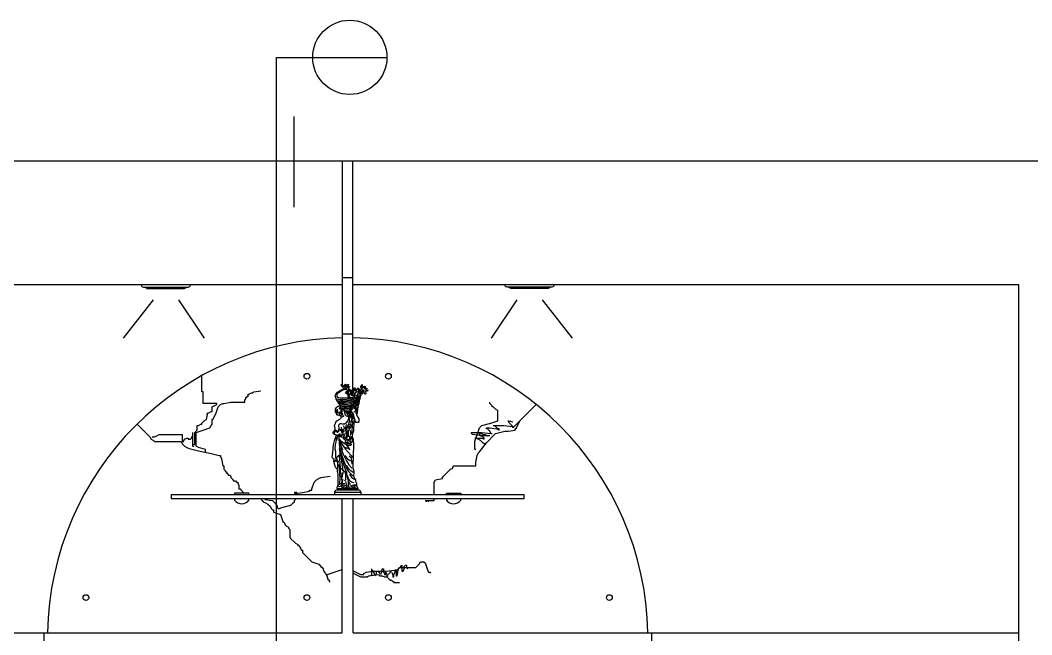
# Model space of a CAD drawing. Header units: inches. Extents: x 6.7 to 49.2, y 11 to 35.8.
# Drawn here: x 36.994 to 39.858, y 19.159 to 20.898 of the extents above; entities that cross this region are included whole.
import ezdxf

# ---------------------------------------------------------------- set-up
doc = ezdxf.new("R2010")
doc.units = ezdxf.units.IN
doc.header["$MEASUREMENT"] = 0
for name, color, linetype in [('02', 2, 'Continuous'), ('1', 1, 'Continuous'), ('4', 4, 'Continuous')]:
    doc.layers.add(name, color=color, linetype=linetype)

msp = doc.modelspace()

# ---------------------------------------------------------------- linework, layer by layer
at = {"layer": '02'}
for p, q in [((37.3705, 20.1071), (37.2853, 19.9986)), ((37.442, 20.1071), (37.515, 19.9986)), ((38.4005, 20.1071), (38.3275, 19.9986)), ((38.472, 20.1071), (38.5573, 19.9986)), ((37.5086, 19.8463), (37.5086, 19.8924)), ((37.6559, 19.8463), (37.6756, 19.8496)), ((37.5119, 19.8463), (37.5086, 19.8463)), ((37.5119, 19.8136), (37.5119, 19.8463)), ((37.6297, 19.8234), (37.633, 19.8267)), ((37.6297, 19.8169), (37.6297, 19.8234)), ((37.633, 19.83), (37.6363, 19.8332)), ((37.633, 19.8267), (37.633, 19.83)), ((37.6363, 19.8332), (37.6396, 19.8332)), ((37.6396, 19.8398), (37.6428, 19.8398)), ((37.6396, 19.8332), (37.6396, 19.8398)), ((37.6428, 19.8398), (37.6494, 19.8431)), ((37.6494, 19.8431), (37.6527, 19.8431)), ((37.6527, 19.8431), (37.6559, 19.8463)), ((37.5512, 19.8136), (37.5119, 19.8136)), ((37.5381, 19.8038), (37.5512, 19.8103)), ((37.5381, 19.7907), (37.5381, 19.8038)), ((37.5479, 19.7842), (37.5544, 19.8038)), ((37.5512, 19.8103), (37.5512, 19.8136)), ((37.5544, 19.8038), (37.561, 19.8103)), ((37.561, 19.8103), (37.5675, 19.8136)), ((37.5675, 19.8136), (37.5708, 19.8136)), ((37.5708, 19.8136), (37.5905, 19.8169)), ((37.5905, 19.8169), (37.6297, 19.8169)), ((38.3238, 19.8136), (38.3238, 19.8169)), ((38.3271, 19.8103), (38.3238, 19.8136)), ((38.3304, 19.8071), (38.3271, 19.8103)), ((38.3304, 19.8038), (38.3304, 19.8071)), ((38.3337, 19.8038), (38.3304, 19.8038)), ((38.3369, 19.8005), (38.3337, 19.8038)), ((38.3402, 19.7973), (38.3369, 19.8005)), ((38.3468, 19.794), (38.3402, 19.7973)), ((38.3468, 19.7645), (38.3468, 19.794)), ((38.4551, 19.8107), (38.3893, 19.7449)), ((37.5086, 19.758), (37.5152, 19.7645)), ((37.5152, 19.7645), (37.5217, 19.7678)), ((37.5217, 19.7678), (37.525, 19.7874)), ((37.5217, 19.7842), (37.525, 19.7842)), ((37.525, 19.7874), (37.5283, 19.7874)), ((37.5283, 19.7874), (37.5348, 19.7907)), ((37.5348, 19.7907), (37.5381, 19.7907)), ((37.5381, 19.7678), (37.5414, 19.7711)), ((37.5381, 19.7547), (37.5381, 19.7678)), ((37.5414, 19.7711), (37.5446, 19.7776)), ((37.5446, 19.7776), (37.5479, 19.7842)), ((38.3271, 19.758), (38.3468, 19.7645)), ((38.3762, 19.7645), (38.3893, 19.7613)), ((38.3795, 19.758), (38.3762, 19.7645)), ((38.3828, 19.7645), (38.3828, 19.7613)), ((38.4057, 19.758), (38.409, 19.7645)), ((38.409, 19.7645), (38.4155, 19.7711)), ((37.325, 19.755), (37.3613, 19.7187)), ((37.489, 19.7318), (37.4922, 19.7351)), ((37.4922, 19.7384), (37.4955, 19.7384)), ((37.4922, 19.7318), (37.5119, 19.7384)), ((37.4955, 19.7515), (37.4988, 19.7515)), ((37.4955, 19.7384), (37.4955, 19.7515)), ((37.4988, 19.7515), (37.5053, 19.7547)), ((37.5053, 19.7547), (37.5086, 19.7547)), ((37.5086, 19.7547), (37.5086, 19.758)), ((37.5119, 19.7384), (37.5315, 19.7449)), ((37.5315, 19.7449), (37.5348, 19.7515)), ((37.5348, 19.7515), (37.5381, 19.7547)), ((38.2878, 19.7253), (38.2944, 19.7449)), ((38.2944, 19.7449), (38.3009, 19.7515)), ((38.3009, 19.7515), (38.3271, 19.758)), ((38.314, 19.7449), (38.3238, 19.7449)), ((38.314, 19.7416), (38.314, 19.7449)), ((38.3173, 19.7416), (38.314, 19.7416)), ((38.3238, 19.7351), (38.3173, 19.7416)), ((38.3238, 19.7449), (38.3435, 19.7416)), ((38.3271, 19.7286), (38.3238, 19.7351)), ((38.3337, 19.7515), (38.3631, 19.7515)), ((38.3435, 19.7449), (38.3369, 19.7515)), ((38.3402, 19.7286), (38.3664, 19.7351)), ((38.3468, 19.7416), (38.3435, 19.7449)), ((38.3435, 19.7416), (38.35, 19.7384)), ((38.35, 19.7416), (38.3468, 19.7416)), ((38.35, 19.7384), (38.35, 19.7416)), ((38.3631, 19.7515), (38.3893, 19.7482)), ((38.3664, 19.7351), (38.3762, 19.7351)), ((38.3762, 19.7351), (38.3959, 19.7384)), ((38.386, 19.7515), (38.3795, 19.758)), ((38.3893, 19.7482), (38.386, 19.7515)), ((38.3893, 19.7449), (38.3893, 19.7482)), ((38.3959, 19.7416), (38.3991, 19.7449)), ((38.3959, 19.7384), (38.3959, 19.7416)), ((38.3991, 19.7449), (38.4024, 19.7515)), ((38.4024, 19.7515), (38.4057, 19.758)), ((37.3613, 19.7187), (37.3646, 19.7122)), ((37.3646, 19.7122), (37.3711, 19.7089)), ((37.3678, 19.7187), (37.3744, 19.7187)), ((37.3711, 19.7089), (37.3744, 19.7057)), ((37.3744, 19.7187), (37.3809, 19.722)), ((37.3744, 19.7057), (37.4497, 19.7057)), ((37.3809, 19.722), (37.3875, 19.7253)), ((37.3875, 19.7253), (37.453, 19.7253)), ((37.4497, 19.7057), (37.453, 19.6991)), ((37.453, 19.7253), (37.453, 19.7057)), ((37.453, 19.7057), (37.4562, 19.7057)), ((37.4562, 19.7057), (37.4595, 19.7122)), ((37.4595, 19.7122), (37.466, 19.7155)), ((37.466, 19.7155), (37.4693, 19.7155)), ((37.4693, 19.7155), (37.4693, 19.7122)), ((37.4693, 19.7122), (37.4759, 19.7122)), ((37.4759, 19.7122), (37.4791, 19.7155)), ((37.4791, 19.7155), (37.4824, 19.722)), ((37.4824, 19.7318), (37.4824, 19.6926)), ((37.489, 19.6991), (37.489, 19.7318)), ((37.4922, 19.6926), (37.4922, 19.7318)), ((38.2715, 19.7286), (38.2715, 19.7318)), ((38.2715, 19.7318), (38.3009, 19.7318)), ((38.2747, 19.7253), (38.2715, 19.7286)), ((38.3009, 19.722), (38.2747, 19.7253)), ((38.2813, 19.7057), (38.2878, 19.7253)), ((38.2813, 19.7155), (38.3042, 19.7155)), ((38.2813, 19.6828), (38.2813, 19.7057)), ((38.2911, 19.7122), (38.2846, 19.7155)), ((38.2976, 19.7089), (38.2911, 19.7122)), ((38.2944, 19.7286), (38.3009, 19.7286)), ((38.2944, 19.7253), (38.2944, 19.7286)), ((38.2976, 19.722), (38.2944, 19.7253)), ((38.3042, 19.7187), (38.2976, 19.722)), ((38.3042, 19.7024), (38.2976, 19.7089)), ((38.3009, 19.7318), (38.3271, 19.7286)), ((38.3009, 19.7286), (38.3042, 19.7253)), ((38.3238, 19.722), (38.3009, 19.722)), ((38.3042, 19.7253), (38.3107, 19.7253)), ((38.3075, 19.7155), (38.3042, 19.7187)), ((38.3042, 19.7155), (38.3075, 19.7122)), ((38.3075, 19.7122), (38.3075, 19.7155)), ((38.3107, 19.7253), (38.3173, 19.722)), ((38.314, 19.7024), (38.3402, 19.7286)), ((38.3271, 19.7286), (38.3304, 19.7286)), ((37.453, 19.6991), (37.4595, 19.6926)), ((37.4595, 19.6926), (37.466, 19.6893)), ((37.466, 19.6893), (37.4726, 19.686)), ((37.4726, 19.686), (37.4988, 19.6795)), ((37.4824, 19.6926), (37.4857, 19.6926)), ((37.4857, 19.6959), (37.489, 19.6991)), ((37.4988, 19.6893), (37.4922, 19.6926)), ((37.5184, 19.6828), (37.4988, 19.6893)), ((37.4988, 19.6795), (37.5315, 19.673)), ((37.5184, 19.6762), (37.5184, 19.6828)), ((38.2846, 19.6828), (38.2813, 19.6828)), ((38.2944, 19.6762), (38.314, 19.7024)), ((38.3075, 19.6991), (38.3042, 19.7024)), ((38.3107, 19.6991), (38.3075, 19.6991)), ((37.5315, 19.673), (37.5577, 19.6664)), ((37.5577, 19.6664), (37.561, 19.6664)), ((37.561, 19.6664), (37.561, 19.6631)), ((37.561, 19.6631), (37.5643, 19.6566)), ((37.5643, 19.6566), (37.5675, 19.637)), ((38.2846, 19.6468), (38.2878, 19.6664)), ((38.2878, 19.6664), (38.2911, 19.673)), ((38.2911, 19.673), (38.2944, 19.6762)), ((37.5675, 19.637), (37.5708, 19.637)), ((37.5708, 19.637), (37.5708, 19.6272)), ((37.5708, 19.6272), (37.5741, 19.6239)), ((37.5741, 19.6239), (37.5741, 19.6206)), ((37.5741, 19.6206), (37.5774, 19.6206)), ((37.5774, 19.6206), (37.5806, 19.6141)), ((38.1929, 19.6075), (38.2125, 19.6272)), ((38.2125, 19.6272), (38.2191, 19.6304)), ((38.2191, 19.6337), (38.2223, 19.637)), ((38.2191, 19.6304), (38.2191, 19.6337)), ((38.2223, 19.637), (38.2846, 19.637)), ((38.2846, 19.637), (38.2846, 19.6468)), ((37.5774, 19.6173), (37.5806, 19.6173)), ((37.5806, 19.6141), (37.5839, 19.6108)), ((37.5839, 19.6108), (37.5872, 19.6108)), ((37.5872, 19.6108), (37.5905, 19.6075)), ((37.5905, 19.6075), (37.5905, 19.6043)), ((37.5905, 19.6043), (37.5937, 19.601)), ((37.5937, 19.601), (37.597, 19.5977)), ((37.597, 19.5977), (37.597, 19.5944)), ((37.597, 19.5944), (37.6036, 19.5944)), ((37.6036, 19.5944), (37.6068, 19.5912)), ((37.6068, 19.5912), (37.6101, 19.5912)), ((37.6101, 19.5912), (37.6101, 19.5879)), ((37.8196, 19.5715), (37.8262, 19.5912)), ((37.8262, 19.5912), (37.8327, 19.5977)), ((37.8327, 19.5977), (37.8393, 19.601)), ((37.8393, 19.601), (37.8458, 19.6043)), ((37.8458, 19.6043), (37.872, 19.6075)), ((38.1667, 19.5912), (38.17, 19.5977)), ((38.1667, 19.5546), (38.1667, 19.5912)), ((38.17, 19.5977), (38.1896, 19.601)), ((38.1896, 19.6043), (38.1929, 19.6075)), ((38.1896, 19.601), (38.1896, 19.6043)), ((37.6101, 19.5879), (37.6134, 19.5814)), ((37.6134, 19.5814), (37.6134, 19.5715)), ((37.6134, 19.5715), (37.6167, 19.5715)), ((37.6167, 19.5715), (37.6199, 19.5683)), ((37.6199, 19.5683), (37.6265, 19.5617)), ((37.7935, 19.5617), (37.8131, 19.565)), ((37.8131, 19.5683), (37.8196, 19.5683)), ((37.8131, 19.565), (37.8131, 19.5683)), ((37.8196, 19.5683), (37.8196, 19.5715)), ((37.8842, 19.5625), (37.8842, 19.5546)), ((37.8842, 19.5625), (37.9584, 19.5625)), ((37.892, 19.5726), (37.892, 19.5688)), ((37.892, 19.5726), (37.9505, 19.5726)), ((37.892, 19.5688), (37.9505, 19.5688)), ((37.9505, 19.5726), (37.9505, 19.5688)), ((37.9584, 19.5625), (37.9584, 19.5546)), ((37.6265, 19.5617), (37.6286, 19.5596)), ((37.6761, 19.5416), (37.6789, 19.5388)), ((37.6789, 19.5388), (37.6821, 19.5356)), ((37.6821, 19.5356), (37.6887, 19.5323)), ((37.6864, 19.5416), (37.7083, 19.5388)), ((37.7083, 19.5388), (37.7149, 19.5323)), ((37.7673, 19.5323), (37.7705, 19.5356)), ((37.7705, 19.5617), (37.7705, 19.5585)), ((37.7771, 19.5617), (37.7705, 19.5617)), ((37.7705, 19.5585), (37.7738, 19.5585)), ((37.7705, 19.5388), (37.7733, 19.5416)), ((37.7705, 19.5356), (37.7705, 19.5388)), ((37.7738, 19.5585), (37.7935, 19.5617)), ((37.7771, 19.5569), (37.7771, 19.5617)), ((38.1405, 19.5388), (38.1667, 19.5388)), ((38.1438, 19.5388), (38.1438, 19.5356)), ((38.1503, 19.5356), (38.1503, 19.5388)), ((38.1667, 19.5388), (38.1667, 19.5446)), ((37.6887, 19.5323), (37.6952, 19.529)), ((37.6952, 19.529), (37.7018, 19.5225)), ((37.7018, 19.5225), (37.7051, 19.5159)), ((37.7051, 19.5159), (37.7083, 19.5127)), ((37.7083, 19.5127), (37.7116, 19.5127)), ((37.7116, 19.5127), (37.7116, 19.5061)), ((37.7116, 19.5061), (37.7312, 19.4996)), ((37.7149, 19.5323), (37.7181, 19.529)), ((37.7181, 19.529), (37.7214, 19.5225)), ((37.7214, 19.5225), (37.7214, 19.5192)), ((37.7214, 19.5192), (37.7247, 19.5159)), ((37.7247, 19.5159), (37.728, 19.5159)), ((37.728, 19.5159), (37.7345, 19.5192)), ((37.7345, 19.5192), (37.7607, 19.5257)), ((37.7607, 19.5257), (37.7673, 19.5323)), ((37.7312, 19.4996), (37.7378, 19.4799)), ((37.7378, 19.4799), (37.7411, 19.4767)), ((37.7411, 19.4767), (37.7443, 19.4701)), ((37.7443, 19.4701), (37.7476, 19.4669)), ((37.7476, 19.4669), (37.7542, 19.4636)), ((37.7542, 19.4636), (37.7542, 19.4603)), ((37.7542, 19.4603), (37.7574, 19.457)), ((37.7574, 19.457), (37.7574, 19.4341)), ((37.7574, 19.4341), (37.7607, 19.4309)), ((37.7607, 19.4309), (37.7705, 19.4211)), ((37.7705, 19.4211), (37.7738, 19.4178)), ((37.7738, 19.4178), (37.7804, 19.4145)), ((37.7804, 19.4145), (37.7804, 19.4112)), ((37.7804, 19.4112), (37.7836, 19.4112)), ((37.7836, 19.4112), (37.7869, 19.4047)), ((37.7869, 19.4047), (37.7902, 19.3982)), ((37.7902, 19.3982), (37.7935, 19.3982)), ((37.7935, 19.3982), (37.7935, 19.3916)), ((37.7935, 19.3916), (37.8, 19.3851)), ((37.8, 19.3851), (37.8065, 19.3785)), ((37.8065, 19.3785), (37.8098, 19.3753)), ((37.8098, 19.3753), (37.8131, 19.372)), ((37.8131, 19.372), (37.8196, 19.3654)), ((37.8196, 19.3654), (37.8393, 19.3589)), ((38.1241, 19.3589), (38.1274, 19.3654)), ((38.1274, 19.3654), (38.1372, 19.3654)), ((38.1372, 19.3654), (38.1405, 19.3622)), ((38.1405, 19.3622), (38.147, 19.3425)), ((37.8393, 19.3589), (37.8458, 19.3524)), ((37.8458, 19.3524), (37.8491, 19.3491)), ((37.8491, 19.3491), (37.8524, 19.3458)), ((37.8524, 19.3458), (37.8524, 19.3425)), ((37.8524, 19.3425), (37.8557, 19.336)), ((37.8557, 19.336), (37.8589, 19.3327)), ((37.872, 19.3327), (37.906, 19.344)), ((37.9366, 19.3397), (37.9572, 19.3295)), ((37.9366, 19.3332), (37.9572, 19.3229)), ((37.967, 19.3327), (37.9735, 19.336)), ((37.9735, 19.336), (37.9932, 19.3393)), ((37.9899, 19.3295), (37.9899, 19.3458)), ((37.9899, 19.3425), (37.9932, 19.3393)), ((37.9932, 19.3393), (37.9932, 19.336)), ((37.9932, 19.3393), (38.0292, 19.3393)), ((37.9932, 19.336), (37.9964, 19.3327)), ((38.003, 19.3327), (38.003, 19.3393)), ((38.0063, 19.3393), (38.0095, 19.336)), ((38.0095, 19.336), (38.0128, 19.3327)), ((38.0161, 19.3327), (38.0194, 19.3393)), ((38.0194, 19.3458), (38.0226, 19.3458)), ((38.0194, 19.3393), (38.0194, 19.3458)), ((38.0226, 19.3458), (38.0226, 19.336)), ((38.0226, 19.336), (38.0259, 19.3327)), ((38.0292, 19.3393), (38.0619, 19.3425)), ((38.0292, 19.3295), (38.0292, 19.3393)), ((38.0292, 19.336), (38.0325, 19.3295)), ((38.0357, 19.3295), (38.0423, 19.336)), ((38.0423, 19.3393), (38.0456, 19.3393)), ((38.0423, 19.336), (38.0423, 19.3393)), ((38.0456, 19.336), (38.0488, 19.3295)), ((38.0521, 19.3295), (38.0554, 19.336)), ((38.0554, 19.3425), (38.0586, 19.3425)), ((38.0554, 19.336), (38.0554, 19.3425)), ((38.0586, 19.3425), (38.0586, 19.3262)), ((38.0619, 19.3262), (38.0652, 19.3458)), ((38.0619, 19.3425), (38.0652, 19.3458)), ((38.0652, 19.3458), (38.0717, 19.3524)), ((38.0652, 19.3458), (38.0685, 19.3491)), ((38.0685, 19.3491), (38.1143, 19.3491)), ((38.0717, 19.3524), (38.075, 19.3556)), ((38.075, 19.3556), (38.075, 19.3393)), ((38.075, 19.3393), (38.0783, 19.3393)), ((38.0783, 19.3393), (38.0816, 19.3458)), ((38.0816, 19.3524), (38.0848, 19.3556)), ((38.0816, 19.3458), (38.0816, 19.3524)), ((38.0848, 19.3556), (38.0881, 19.3556)), ((38.0881, 19.3556), (38.0881, 19.3491)), ((38.0881, 19.3491), (38.0914, 19.3458)), ((38.1143, 19.3491), (38.1176, 19.3524)), ((38.1176, 19.3524), (38.1241, 19.3589)), ((38.147, 19.3425), (38.1503, 19.336)), ((38.1503, 19.336), (38.1536, 19.336)), ((38.1536, 19.336), (38.1562, 19.3334)), ((37.8589, 19.3327), (37.8622, 19.3262)), ((37.8622, 19.3295), (37.8655, 19.3295)), ((37.8622, 19.3262), (37.8655, 19.3164)), ((37.8622, 19.3229), (37.8655, 19.3229)), ((37.8655, 19.3295), (37.872, 19.3327)), ((37.8655, 19.3164), (37.8688, 19.3131)), ((37.8688, 19.3131), (37.8688, 19.3098)), ((37.8688, 19.3098), (37.872, 19.3098)), ((37.9572, 19.3295), (37.967, 19.3295)), ((37.9572, 19.3229), (37.9768, 19.3229)), ((37.967, 19.3295), (37.967, 19.3327)), ((37.9768, 19.3229), (37.9801, 19.3262)), ((37.9801, 19.3262), (38.0095, 19.3295)), ((37.9866, 19.3262), (37.9899, 19.3295)), ((37.9964, 19.3327), (37.9964, 19.3295)), ((37.9964, 19.3295), (37.9997, 19.3262)), ((37.9997, 19.3295), (38.003, 19.3327)), ((38.0095, 19.3295), (38.0128, 19.3262)), ((38.0128, 19.3262), (38.0194, 19.3262)), ((38.0161, 19.3295), (38.0161, 19.3327)), ((38.0194, 19.3262), (38.0259, 19.3229)), ((38.0259, 19.3327), (38.0259, 19.3295)), ((38.0259, 19.3295), (38.0292, 19.3295)), ((38.0259, 19.3229), (38.0325, 19.3229)), ((38.0325, 19.3295), (38.0325, 19.3262)), ((38.0325, 19.3262), (38.0357, 19.3262)), ((38.0325, 19.3229), (38.0357, 19.3196)), ((38.0357, 19.3196), (38.039, 19.3164)), ((38.039, 19.3164), (38.0423, 19.3131)), ((38.0423, 19.3131), (38.0456, 19.3131)), ((38.0456, 19.3131), (38.0488, 19.3098)), ((38.0488, 19.3295), (38.0488, 19.3229)), ((38.0488, 19.3229), (38.0521, 19.3229)), ((38.0488, 19.3098), (38.0521, 19.3098)), ((38.0521, 19.3229), (38.0521, 19.3295)), ((38.0521, 19.3098), (38.0521, 19.3066)), ((38.0521, 19.3066), (38.0685, 19.3066)), ((38.0586, 19.3262), (38.0619, 19.3262))]:
    msp.add_line(p, q, dxfattribs=at)
for points in [[(37.7196, 17.5974), (37.7196, 20.7928), (38.0323, 20.7928)], [(37.892, 19.5726), (37.892, 19.5762), (37.8938, 19.5808), (37.8945, 19.5836), (37.894, 19.6129), (37.8931, 19.6183), (37.8926, 19.6211), (37.8926, 19.6251), (37.8912, 19.6284), (37.8893, 19.6295), (37.8877, 19.6316), (37.8853, 19.6389), (37.8832, 19.6454), (37.8825, 19.6506), (37.8832, 19.6553), (37.8797, 19.6578), (37.8776, 19.6611), (37.879, 19.6749), (37.8811, 19.6966), (37.8841, 19.7081), (37.8865, 19.7161), (37.8899, 19.7235), (37.8855, 19.7247), (37.8813, 19.7278), (37.8806, 19.7287), (37.8805, 19.7321), (37.8813, 19.7338), (37.8826, 19.7355), (37.8836, 19.7369), (37.8846, 19.7371), (37.8855, 19.7422), (37.8854, 19.7476), (37.8839, 19.7498), (37.8837, 19.7524), (37.8849, 19.754), (37.887, 19.7555), (37.8878, 19.7609), (37.8904, 19.7642), (37.8938, 19.7661), (37.8994, 19.7693), (37.9029, 19.7729), (37.9038, 19.7742), (37.9033, 19.7769), (37.901, 19.778), (37.8971, 19.7804), (37.8967, 19.7804), (37.8954, 19.7789), (37.8941, 19.78), (37.8936, 19.781), (37.8925, 19.7807), (37.8907, 19.7816), (37.8902, 19.7836), (37.8897, 19.7846), (37.8883, 19.786), (37.8878, 19.7879), (37.8873, 19.7884), (37.8867, 19.7899), (37.8873, 19.791), (37.8865, 19.7928), (37.8865, 19.7942), (37.8871, 19.7954), (37.8873, 19.7981), (37.8881, 19.7995), (37.8899, 19.8018), (37.891, 19.8028), (37.8915, 19.8041), (37.8929, 19.8045), (37.8947, 19.8049), (37.8958, 19.8066), (37.8981, 19.8066), (37.8991, 19.8065), (37.9, 19.8071), (37.9017, 19.807), (37.8996, 19.8089), (37.897, 19.8123), (37.8957, 19.8137), (37.8949, 19.8165), (37.8931, 19.8183), (37.892, 19.8205), (37.8912, 19.822), (37.8891, 19.8252), (37.8884, 19.8274), (37.8865, 19.832), (37.8862, 19.835), (37.8881, 19.8399), (37.8928, 19.8453), (37.9015, 19.8515), (37.9072, 19.8542), (37.9112, 19.8556), (37.9096, 19.8572), (37.9068, 19.8593), (37.9047, 19.8616), (37.9026, 19.865), (37.902, 19.8659), (37.903, 19.8669), (37.9051, 19.8659), (37.9094, 19.8624), (37.911, 19.8603), (37.9125, 19.8601), (37.911, 19.8624), (37.9107, 19.8646), (37.911, 19.8659), (37.9123, 19.8659), (37.9149, 19.8656), (37.9146, 19.8669), (37.9149, 19.8677), (37.9164, 19.8667), (37.9178, 19.8653), (37.9198, 19.8666), (37.922, 19.8675), (37.9235, 19.8675), (37.9223, 19.8642), (37.922, 19.8608), (37.9238, 19.8619), (37.9264, 19.8613), (37.9269, 19.8606), (37.9252, 19.8595), (37.9228, 19.8592), (37.9225, 19.8582), (37.9238, 19.8554), (37.9262, 19.854), (37.9296, 19.8524), (37.9327, 19.848), (37.9346, 19.8432), (37.9352, 19.8434), (37.9362, 19.8454), (37.9349, 19.8475), (37.933, 19.8492), (37.9328, 19.8504), (37.9333, 19.8514), (37.9351, 19.8521), (37.9385, 19.8521), (37.939, 19.8542), (37.9393, 19.8569), (37.9399, 19.8577), (37.9412, 19.8575), (37.9427, 19.8566), (37.9436, 19.854), (37.9441, 19.8527), (37.9464, 19.8537), (37.9483, 19.854), (37.9504, 19.853), (37.952, 19.8524), (37.954, 19.8527), (37.9536, 19.8537), (37.9509, 19.8563), (37.9498, 19.8577), (37.9501, 19.8577), (37.9512, 19.8572), (37.954, 19.8543), (37.9549, 19.8529), (37.9582, 19.8524), (37.9593, 19.8517), (37.9601, 19.8527), (37.9596, 19.8564), (37.959, 19.8585), (37.959, 19.8619), (37.9599, 19.8646), (37.9622, 19.8667), (37.9628, 19.8659), (37.9635, 19.8621), (37.9628, 19.8585), (37.9627, 19.8567), (37.9653, 19.8593), (37.968, 19.8611), (37.9691, 19.8616), (37.9701, 19.8617), (37.9706, 19.8621), (37.9711, 19.8593), (37.9707, 19.8559), (37.9722, 19.8566), (37.9744, 19.8564), (37.9754, 19.8561), (37.9743, 19.8534), (37.9736, 19.8532), (37.978, 19.8514), (37.9796, 19.8501), (37.9786, 19.8488), (37.9732, 19.8471), (37.9719, 19.8463), (37.9725, 19.8424), (37.9717, 19.8398), (37.9709, 19.839), (37.9699, 19.8406), (37.9691, 19.843), (37.968, 19.8443), (37.9654, 19.8422), (37.9633, 19.8406), (37.9615, 19.8403), (37.962, 19.8417), (37.9627, 19.8437), (37.9622, 19.8461), (37.9609, 19.8461), (37.959, 19.8443), (37.9588, 19.8421), (37.9586, 19.8408), (37.9582, 19.8409), (37.9567, 19.8382), (37.9583, 19.8359), (37.9586, 19.8353), (37.9565, 19.8355), (37.9559, 19.835), (37.9565, 19.8334), (37.9556, 19.8268), (37.9551, 19.8234), (37.9543, 19.8216), (37.9536, 19.8179), (37.9533, 19.8153), (37.9528, 19.8126), (37.952, 19.8108), (37.9515, 19.8068), (37.9504, 19.8034), (37.9495, 19.7979), (37.949, 19.7933), (37.9483, 19.7892), (37.948, 19.786), (37.947, 19.7828), (37.9464, 19.7812), (37.9501, 19.7745), (37.9527, 19.7697), (37.9532, 19.7666), (37.953, 19.7628), (37.9514, 19.7597), (37.9493, 19.7594), (37.9462, 19.7599), (37.9451, 19.7602), (37.9417, 19.7608), (37.9398, 19.7605), (37.9386, 19.7592), (37.9386, 19.7507), (37.938, 19.747), (37.9375, 19.7459), (37.9382, 19.7404), (37.9382, 19.7366), (37.9367, 19.7327), (37.9348, 19.7298), (37.9332, 19.7275), (37.9348, 19.7253), (37.9344, 19.7217), (37.9341, 19.7201), (37.9369, 19.7112), (37.9378, 19.6954), (37.9372, 19.6658), (37.9362, 19.6374), (37.9361, 19.6308), (37.937, 19.6277), (37.9377, 19.625), (37.9385, 19.6231), (37.9388, 19.6155), (37.9391, 19.614), (37.938, 19.6104), (37.9378, 19.6086), (37.9409, 19.6028), (37.9417, 19.5997), (37.9432, 19.598), (37.9438, 19.5936), (37.9454, 19.5896), (37.9459, 19.5878), (37.9461, 19.5844), (37.9469, 19.5839), (37.9457, 19.5828), (37.9454, 19.582), (37.9477, 19.5797), (37.9505, 19.5726)], [(37.9142, 19.853), (37.9074, 19.8512), (37.9006, 19.847), (37.8967, 19.8437), (37.8928, 19.8414), (37.8895, 19.8364), (37.8906, 19.834), (37.8937, 19.8306), (37.9005, 19.8295), (37.9102, 19.8291), (37.9242, 19.8299), (37.9362, 19.8311), (37.9462, 19.8324), (37.9559, 19.835)], [(37.9243, 19.8305), (37.9244, 19.8317), (37.9232, 19.8346), (37.9228, 19.8373), (37.9205, 19.8392), (37.9171, 19.8426), (37.914, 19.8436), (37.9141, 19.8438), (37.9165, 19.8433), (37.9193, 19.8413), (37.9228, 19.8379), (37.9214, 19.8422), (37.9197, 19.8444), (37.9165, 19.8485), (37.9177, 19.8479), (37.9196, 19.846), (37.9215, 19.8449), (37.9213, 19.8471), (37.9215, 19.8505), (37.9205, 19.8514), (37.9171, 19.8527), (37.916, 19.8541), (37.9159, 19.8566)], [(37.9228, 19.8592), (37.9203, 19.8575), (37.9187, 19.8561), (37.9176, 19.8551), (37.9169, 19.8545), (37.9161, 19.8551), (37.9159, 19.8566), (37.9168, 19.8563), (37.9187, 19.8561)], [(37.9234, 19.855), (37.924, 19.8515), (37.9245, 19.8492), (37.9238, 19.8435), (37.9242, 19.8391), (37.925, 19.8374), (37.9264, 19.8388), (37.926, 19.8366), (37.9259, 19.8348), (37.9261, 19.8327), (37.9256, 19.8305)], [(37.949, 19.8457), (37.9466, 19.8488), (37.9432, 19.8504), (37.9409, 19.85), (37.9383, 19.8476), (37.9377, 19.846), (37.9385, 19.842), (37.9385, 19.8399), (37.9383, 19.8392)], [(37.954, 19.8524), (37.9552, 19.848), (37.9549, 19.8432), (37.9536, 19.8402), (37.9512, 19.8367), (37.9502, 19.8352)], [(37.9516, 19.851), (37.9517, 19.8477), (37.9505, 19.846)], [(37.9548, 19.853), (37.956, 19.8503), (37.9562, 19.8433), (37.9575, 19.8417), (37.958, 19.841)], [(37.9561, 19.8485), (37.9576, 19.8499), (37.959, 19.8516)], [(37.9631, 19.8515), (37.9628, 19.8489), (37.9624, 19.8485), (37.964, 19.8487), (37.9651, 19.8471), (37.9658, 19.8484), (37.9669, 19.8489), (37.9677, 19.8492), (37.9669, 19.8505), (37.9655, 19.8506), (37.965, 19.8501), (37.9646, 19.8519), (37.9639, 19.8526), (37.9632, 19.8516)], [(37.9346, 19.8432), (37.9344, 19.8408), (37.9325, 19.8393), (37.9322, 19.837), (37.9333, 19.8359), (37.9361, 19.8359), (37.9392, 19.8373), (37.9397, 19.8363), (37.9393, 19.8357), (37.9404, 19.8367), (37.9411, 19.8378)], [(37.9419, 19.8385), (37.9445, 19.8366), (37.9469, 19.8356), (37.9484, 19.8348), (37.9494, 19.8363), (37.9493, 19.8389), (37.9486, 19.8401)], [(37.9487, 19.8416), (37.9506, 19.8432), (37.9524, 19.8431), (37.9537, 19.8421), (37.9536, 19.8433), (37.9524, 19.8451), (37.9515, 19.8457), (37.9507, 19.846)], [(37.9504, 19.8457), (37.9537, 19.8471), (37.9546, 19.8477)], [(37.8917, 19.7945), (37.8898, 19.7926), (37.889, 19.7915), (37.8879, 19.7914), (37.8872, 19.7916)], [(37.8939, 19.7954), (37.8917, 19.7955), (37.8905, 19.7948), (37.8888, 19.7943), (37.8874, 19.7944)], [(37.8927, 19.7932), (37.8911, 19.7909), (37.8902, 19.7897), (37.8894, 19.789), (37.8885, 19.7889)], [(37.8971, 19.7971), (37.8986, 19.7983), (37.8994, 19.7996), (37.9, 19.8004)], [(37.8978, 19.7997), (37.8995, 19.8019), (37.9001, 19.8026), (37.9014, 19.8032), (37.9026, 19.8035), (37.9039, 19.8034)], [(37.8988, 19.7977), (37.9009, 19.7991), (37.9018, 19.8008), (37.9029, 19.8019), (37.9041, 19.8019)], [(37.9013, 19.7977), (37.903, 19.7987), (37.9036, 19.7998), (37.9043, 19.8001)], [(37.9457, 19.76), (37.9436, 19.7623), (37.9422, 19.7658), (37.9411, 19.7709), (37.9391, 19.7793), (37.9374, 19.7842), (37.9335, 19.7895), (37.9308, 19.7929), (37.9282, 19.7957), (37.9261, 19.7975)], [(37.8911, 19.7892), (37.8911, 19.7871), (37.8907, 19.7862), (37.8901, 19.7852), (37.8898, 19.7852)], [(37.906, 19.7815), (37.9051, 19.7815), (37.9041, 19.7812), (37.9037, 19.7808), (37.9035, 19.7805), (37.9032, 19.7802)], [(37.9064, 19.7808), (37.9059, 19.7807), (37.9047, 19.7807), (37.9041, 19.7806)], [(37.906, 19.7815), (37.9066, 19.7822), (37.9077, 19.7829), (37.9086, 19.7834)], [(37.9064, 19.7808), (37.9071, 19.7813), (37.9076, 19.7816), (37.908, 19.782), (37.9083, 19.7823), (37.9084, 19.7826)], [(37.925, 19.7759), (37.9218, 19.7765), (37.9183, 19.778), (37.9159, 19.7799), (37.9139, 19.7835), (37.9131, 19.7863), (37.9134, 19.7884), (37.915, 19.7908)], [(37.8929, 19.7318), (37.8899, 19.7331), (37.8865, 19.7331), (37.8842, 19.7322), (37.8832, 19.7305), (37.8834, 19.7276), (37.8855, 19.7247)], [(37.8899, 19.6541), (37.8876, 19.6608), (37.8874, 19.6773), (37.8862, 19.6838), (37.8872, 19.6971), (37.8901, 19.7091), (37.8921, 19.715)], [(37.8937, 19.7206), (37.8903, 19.7168), (37.8885, 19.7127), (37.8874, 19.7102)], [(37.896, 19.7188), (37.8966, 19.7136), (37.8969, 19.7014), (37.8982, 19.6906), (37.898, 19.6874), (37.8989, 19.6692), (37.8971, 19.666), (37.8939, 19.6638), (37.8912, 19.6626), (37.8896, 19.6586), (37.8903, 19.6536), (37.8953, 19.6462)], [(37.9176, 19.7182), (37.9145, 19.7177), (37.9098, 19.7174), (37.9018, 19.7193), (37.8959, 19.7209), (37.8934, 19.7216), (37.8907, 19.723)], [(37.9324, 19.6981), (37.9304, 19.6947), (37.9239, 19.6939), (37.9143, 19.6982), (37.905, 19.7052), (37.8965, 19.714)], [(37.8967, 19.7121), (37.906, 19.6976), (37.9151, 19.6839), (37.9231, 19.6755), (37.9311, 19.6667), (37.9344, 19.6627), (37.9371, 19.6595)], [(37.9166, 19.707), (37.9128, 19.7115), (37.9083, 19.7168)], [(37.9333, 19.7042), (37.9313, 19.704), (37.9272, 19.7059), (37.9232, 19.708), (37.9194, 19.7107), (37.9172, 19.7125), (37.9144, 19.7151), (37.9127, 19.7172)], [(37.9087, 19.6242), (37.9034, 19.6568), (37.8981, 19.6847)], [(37.8982, 19.6862), (37.9045, 19.6662), (37.9105, 19.6501), (37.9191, 19.6289), (37.9245, 19.6203), (37.9335, 19.6116), (37.9359, 19.6098)], [(37.9078, 19.6811), (37.903, 19.6934), (37.9003, 19.7035)], [(37.9006, 19.6901), (37.9087, 19.6698), (37.9177, 19.6516), (37.9245, 19.6403), (37.9329, 19.6304)], [(37.9125, 19.6899), (37.9211, 19.6874), (37.9274, 19.6834), (37.9268, 19.6854), (37.9215, 19.6917), (37.9176, 19.6946)], [(37.9306, 19.6981), (37.9276, 19.6972), (37.9201, 19.6997), (37.913, 19.705)], [(37.9342, 19.7039), (37.9291, 19.6999), (37.9249, 19.7002), (37.9186, 19.7049)], [(37.8833, 19.6543), (37.8856, 19.6534), (37.889, 19.6511), (37.8923, 19.6504)], [(37.8923, 19.6507), (37.8923, 19.6412), (37.8926, 19.6322), (37.8912, 19.6284)], [(37.8975, 19.6654), (37.8988, 19.6453), (37.8998, 19.632), (37.9068, 19.6259), (37.9148, 19.6191), (37.9169, 19.6177)], [(37.9036, 19.669), (37.9096, 19.6406), (37.9141, 19.628), (37.9182, 19.6191), (37.9177, 19.6176), (37.9182, 19.6131), (37.926, 19.5967), (37.9326, 19.5916), (37.9385, 19.5901)], [(37.929, 19.6501), (37.923, 19.6546), (37.9144, 19.6659)], [(37.9341, 19.6421), (37.9332, 19.6495), (37.932, 19.6585), (37.926, 19.6644)], [(37.8965, 19.6411), (37.8989, 19.6023), (37.8983, 19.5874), (37.8977, 19.583)], [(37.8998, 19.632), (37.9001, 19.622), (37.9022, 19.6149), (37.9034, 19.6015), (37.9046, 19.5922), (37.9049, 19.5898), (37.9028, 19.5871), (37.901, 19.5841)], [(37.9088, 19.6203), (37.9068, 19.6142), (37.9055, 19.6073), (37.9042, 19.6039)], [(37.9371, 19.6179), (37.9299, 19.6227), (37.9245, 19.6283), (37.9182, 19.6382)], [(37.9074, 19.5981), (37.9053, 19.5926), (37.9053, 19.5891)], [(37.9193, 19.6093), (37.9225, 19.596), (37.9229, 19.59), (37.9229, 19.5818), (37.9246, 19.5772), (37.9235, 19.5753), (37.9225, 19.5744), (37.9191, 19.5744), (37.9168, 19.5749), (37.9145, 19.5736), (37.9134, 19.573), (37.9111, 19.5732), (37.9097, 19.5736)], [(37.9139, 19.6176), (37.9149, 19.6127), (37.9151, 19.6006), (37.9149, 19.5968), (37.9128, 19.5945)], [(37.9155, 19.5923), (37.9166, 19.5839), (37.9172, 19.5795), (37.9168, 19.5765), (37.9158, 19.5755)], [(37.9158, 19.5801), (37.912, 19.5814), (37.9082, 19.5822), (37.9063, 19.5811), (37.9047, 19.5793), (37.9038, 19.5786), (37.9003, 19.5782), (37.8975, 19.578), (37.8948, 19.5791)], [(37.9132, 19.5858), (37.9078, 19.586), (37.9046, 19.5843), (37.9025, 19.5811), (37.9015, 19.5807)], [(37.9053, 19.5749), (37.9046, 19.5755), (37.904, 19.5767)], [(37.9095, 19.5791), (37.9076, 19.5769), (37.9072, 19.5742), (37.908, 19.5734)], [(37.926, 19.5769), (37.93, 19.5774), (37.9331, 19.5778), (37.9332, 19.5809), (37.9353, 19.5824), (37.9394, 19.5837), (37.9426, 19.5843), (37.9453, 19.5834)], [(37.9338, 19.5785), (37.9353, 19.5761), (37.9371, 19.5753), (37.9381, 19.5755), (37.939, 19.576), (37.939, 19.576)], [(37.9392, 19.5774), (37.9378, 19.5792), (37.9367, 19.5806), (37.9361, 19.5819)], [(37.9387, 19.5825), (37.9405, 19.5796), (37.9409, 19.5788), (37.9412, 19.5786)], [(37.9397, 19.5759), (37.9413, 19.5755), (37.9422, 19.5759), (37.9424, 19.5762)], [(37.9432, 19.5793), (37.9421, 19.5807), (37.9412, 19.5822), (37.9408, 19.583)], [(37.9427, 19.5762), (37.9436, 19.576), (37.9445, 19.5764), (37.9447, 19.5767)], [(37.9468, 19.5776), (37.9465, 19.5769), (37.946, 19.5767)], [(37.6413, 19.5546), (37.6413, 19.5596), (37.6013, 19.5596), (37.6013, 19.5546)], [(38.2013, 19.5546), (38.2013, 19.5596), (38.2413, 19.5596), (38.2413, 19.5546)]]:
    msp.add_lwpolyline(points, dxfattribs=at)
for points in [[(37.9186, 19.7198, -0.22073), (37.9214, 19.7495, 0.214829), (37.925, 19.7759), (37.924, 19.7785), (37.9221, 19.7807), (37.9221, 19.7818), (37.9212, 19.7825), (37.9201, 19.7847), (37.9187, 19.7857), (37.9177, 19.7876), (37.9158, 19.7891), (37.915, 19.7908), (37.9128, 19.7935), (37.9097, 19.7971), (37.9055, 19.8018)], [(37.925, 19.7759, 0.126794), (37.9234, 19.7716, -0.102341), (37.9208, 19.7646, -0.046694), (37.9169, 19.7588, -0.301395), (37.9069, 19.7549, 0.212089), (37.8996, 19.7559, 0.246131), (37.8953, 19.7494), (37.8962, 19.7438), (37.8978, 19.7392), (37.8967, 19.7376), (37.8954, 19.7363), (37.895, 19.7346), (37.894, 19.7331), (37.8929, 19.7318)], [(37.925, 19.7207, -0.171741), (37.9265, 19.7409, 0.030039), (37.9418, 19.7653, 0.030039)], [(37.8899, 19.7235, -0.075994), (37.8937, 19.7245, 0.022948), (37.8986, 19.7248, 0.123797), (37.9094, 19.7252, 0.252923), (37.9114, 19.7267, 0.548973), (37.9107, 19.7275)], [(37.9186, 19.7198, 0.400244), (37.9197, 19.7123, 0.63255), (37.9278, 19.7172, 0.303875), (37.925, 19.7207)], [(37.6013, 19.5446), (37.6013, 19.5396, 0.5), (37.6413, 19.5396), (37.6413, 19.5446)], [(38.2013, 19.5446), (38.2013, 19.5396, 0.5), (38.2413, 19.5396), (38.2413, 19.5446)]]:
    msp.add_lwpolyline(points, format="xyb", dxfattribs=at)
msp.add_lwpolyline([(37.4213, 19.5446), (38.4213, 19.5446), (38.4213, 19.5546), (37.4213, 19.5546)], close=True, dxfattribs=at)
for centre, radius in [((37.9273, 20.7928), 0.105), ((37.806, 19.8904), 0.00815), ((38.0366, 19.8904), 0.00815), ((37.1801, 19.2643), 0.00815), ((37.806, 19.2643), 0.00815), ((38.0366, 19.2643), 0.00815), ((38.6624, 19.2643), 0.00815)]:
    msp.add_circle(centre, radius, dxfattribs=at)
for centre, radius, start, end in [((37.9163, 19.8626), 0.00855, 226.335, 268.1723), ((38.2183, 20.1345), 0.4109, 221.9001, 222.4576), ((37.9008, 19.8478), 0.0205, 33.7448, 51.0392), ((37.9108, 19.8566), 0.00947, 23.7625, 62.1092), ((37.9114, 19.8556), 0.0116, 23.9741, 56.2764), ((37.9617, 19.8421), 0.0387, 169.9371, 184.4282), ((37.9195, 19.845), 0.0106, 317.721, 49.9022), ((37.9161, 19.8461), 0.0155, 328.1879, 15.3997), ((37.9336, 19.8484), 0.00296, 342.9932, 67.069), ((37.9514, 19.8544), 0.0111, 168.0211, 195.4526), ((37.948, 19.8489), 0.00424, 70.0454, 154.4267), ((37.9854, 19.8582), 0.0245, 163.9234, 188.0275), ((37.9803, 19.8529), 0.0127, 145.6221, 174.7566), ((37.974, 19.8514), 0.00463, 84.4895, 154.7554), ((37.905, 19.905), 0.0801, 258.7097, 292.4514), ((37.9059, 19.8937), 0.073, 258.2614, 302.7139), ((37.9059, 19.8873), 0.0696, 259.118, 309.1904), ((37.9105, 19.8741), 0.0599, 254.9325, 319.1284), ((37.9121, 19.8667), 0.0559, 253.5332, 322.4783), ((37.9133, 19.8599), 0.0536, 256.3938, 322.1751), ((37.9365, 19.8373), 0.0028, 91.7732, 193.1828), ((37.9142, 19.8591), 0.0546, 291.901, 317.7413), ((37.9352, 19.8366), 0.00614, 307.059, 10.3212), ((37.941, 19.8404), 0.00152, 6.9944, 105.6596), ((37.9435, 19.8454), 0.00236, 232.6294, 296.3227), ((37.9443, 19.8435), 0.00198, 34.1687, 105.2091), ((37.9617, 19.8432), 0.00406, 105.1238, 204.3666), ((37.9723, 19.8417), 0.00652, 78.4381, 124.8658), ((37.9015, 19.7889), 0.00974, 155.7259, 197.1169), ((37.9057, 19.789), 0.00559, 81.5171, 160.0187), ((37.9063, 19.79), 0.00317, 78.245, 176.3857), ((37.9041, 19.7906), 0.0071, 39.4212, 97.8106), ((37.9064, 19.7889), 0.00308, 79.7549, 163.0713), ((37.9142, 19.8591), 0.0546, 259.1743, 289.8625), ((37.9169, 19.8495), 0.0485, 257.7703, 281.9126), ((37.9192, 19.8441), 0.046, 255.1889, 277.9947), ((37.9027, 19.7862), 0.0109, 14.3235, 46.5882), ((37.9128, 19.791), 0.000997, 355.6163, 189.4665), ((37.9203, 19.8391), 0.0462, 263.4564, 281.9116), ((37.9227, 19.8311), 0.0407, 259.1152, 283.1264), ((37.9269, 19.7985), 0.00129, 81.3628, 233.1475), ((37.9279, 19.8022), 0.00099, 84.4069, 232.4557), ((37.9071, 19.7737), 0.0328, 41.8244, 52.6177), ((37.916, 19.7864), 0.0188, 22.1895, 52.8662), ((37.9231, 19.792), 0.0122, 40.8276, 66.1856), ((37.9192, 19.8441), 0.046, 281.1073, 283.1314), ((37.9303, 19.8057), 0.00124, 65.796, 187.3146), ((38.4423, 20.1413), 0.6133, 213.1891, 214.2252), ((37.9169, 19.8495), 0.0485, 284.599, 286.5547), ((37.8989, 19.7756), 0.0447, 33.9374, 44.401), ((37.9192, 19.8441), 0.046, 286.549, 287.0502), ((37.934, 19.8073), 0.00129, 54.8688, 194.6819), ((37.8935, 19.7786), 0.0484, 23.9149, 35.945), ((37.9169, 19.8495), 0.0485, 289.9081, 291.2873), ((37.9152, 19.79), 0.0268, 25.4214, 43.2735), ((37.9192, 19.8441), 0.046, 290.8477, 291.7622), ((37.9169, 19.8495), 0.0485, 294.6106, 319.1651), ((37.9192, 19.8441), 0.046, 295.3673, 298.0571), ((37.9471, 19.8038), 0.008, 196.416, 232.4354), ((37.9355, 19.7921), 0.00567, 319.4238, 5.0653), ((37.9526, 19.8008), 0.0121, 159.8186, 188.1925), ((37.9429, 19.8038), 0.00198, 59.4355, 144.5018), ((37.961, 19.7996), 0.0181, 161.043, 190.3366), ((37.9203, 19.8391), 0.0462, 299.3512, 311.3386), ((37.9224, 19.8282), 0.0408, 301.089, 311.5597), ((37.9713, 19.7936), 0.0278, 175.3328, 206.5074), ((37.9227, 19.8233), 0.0352, 306.7603, 320.9117), ((37.9275, 19.8096), 0.0256, 309.0764, 325.5323), ((37.9192, 19.8441), 0.046, 302.3149, 317.043), ((37.8915, 19.7843), 0.00123, 253.4027, 357.6377), ((37.8978, 19.7854), 0.0033, 62.3871, 170.7134), ((37.8992, 19.7841), 0.00269, 79.6336, 151.3524), ((37.8982, 19.7871), 0.00194, 245.3273, 324.9021), ((37.9412, 19.8151), 0.0474, 211.5796, 218.6399), ((37.9028, 19.7835), 0.000902, 155.6951, 332.3155), ((37.9062, 19.7813), 0.00523, 235.8522, 339.039), ((37.9034, 19.7927), 0.00345, 281.3531, 332.8451), ((37.9053, 19.7845), 0.00122, 353.1923, 94.0504), ((37.9224, 19.8282), 0.0408, 264.3158, 286.2059), ((37.9275, 19.8096), 0.0256, 255.8516, 290.2715), ((37.9289, 19.8067), 0.0248, 259.3943, 290.8261), ((37.929, 19.8097), 0.0304, 263.4357, 288.5246), ((37.9249, 19.862), 0.0861, 270.7454, 279.5521), ((37.9357, 19.7558), 0.0175, 73.6362, 111.7615), ((37.9313, 19.7499), 0.0142, 65.5593, 92.8857), ((37.9335, 19.7575), 0.00988, 65.0185, 104.1078), ((37.9355, 19.7254), 0.0452, 84.3824, 93.9817), ((37.9289, 19.8067), 0.0248, 308.1744, 319.9565), ((37.929, 19.8097), 0.0304, 302.2161, 308.3625), ((37.8876, 19.7304), 0.00691, 36.6987, 106.008), ((37.9013, 19.7374), 0.00595, 135.7839, 189.9147), ((37.9053, 19.7231), 0.0168, 98.6601, 120.7958), ((37.8993, 19.7358), 0.000198, 146.7737, 315.9425), ((37.914, 19.7186), 0.0228, 118.5136, 130.6572), ((37.9298, 19.6822), 0.0614, 111.8181, 119.5729), ((37.9032, 19.7392), 0.000739, 350.4518, 123.2999), ((37.8629, 19.8115), 0.0866, 297.487, 301.9765), ((37.9155, 19.7437), 0.0125, 166.7938, 198.0801), ((37.9229, 19.6959), 0.0426, 109.2624, 117.4392), ((37.9035, 19.7398), 0.00924, 275.141, 324.2941), ((37.9028, 19.739), 0.00318, 302.8741, 347.1071), ((37.8906, 19.757), 0.0292, 298.489, 311.7604), ((37.9057, 19.7343), 0.00132, 293.5566, 6.922), ((37.9082, 19.739), 0.00118, 300.1307, 129.8789), ((37.9018, 19.7425), 0.0103, 357.9037, 44.6223), ((37.8981, 19.7429), 0.0152, 318.9773, 326.6571), ((37.9108, 19.7336), 0.000839, 326.8196, 86.2515), ((37.9573, 19.7349), 0.0438, 153.9642, 177.5668), ((37.9202, 19.7348), 0.00287, 37.4878, 110.641), ((37.911, 19.6961), 0.0492, 73.7132, 78.2317), ((37.9218, 19.7355), 0.0114, 65.3961, 82.7327), ((37.9239, 19.7396), 0.00879, 59.0129, 91.1427), ((37.9247, 19.7451), 0.00783, 46.173, 78.9084), ((37.93, 19.7518), 0.0092, 52.6913, 106.8566), ((37.9292, 19.7509), 0.00452, 37.1277, 100.0021), ((37.901, 19.7291), 0.0294, 347.8606, 15.21), ((37.85, 19.7471), 0.0848, 347.7212, 2.4743), ((37.8966, 19.7304), 0.00392, 280.2116, 347.5895), ((37.8952, 19.7185), 0.00569, 16.0883, 65.4754), ((37.907, 19.7232), 0.00486, 179.7738, 254.9605), ((37.9045, 19.731), 0.000424, 88.9165, 260.6958), ((37.907, 19.736), 0.0091, 258.7681, 287.4722), ((37.8995, 19.7256), 0.0126, 325.0722, 3.9515), ((37.9202, 19.7318), 0.0121, 262.3836, 293.232), ((37.9204, 19.7241), 0.0062, 67.506, 102.9728), ((37.9214, 19.7202), 0.00726, 83.186, 108.2278), ((37.9206, 19.7307), 0.00258, 48.4786, 119.5111), ((37.9207, 19.7238), 0.00237, 41.5842, 120.4819), ((37.9213, 19.7178), 0.00622, 76.1479, 103.8521), ((37.9215, 19.7202), 0.00217, 55.401, 137.2713), ((37.9138, 19.721), 0.0183, 311.4502, 353.4556), ((37.9355, 19.7092), 0.0111, 97.2401, 132.8166), ((37.9207, 19.7107), 0.0142, 332.5329, 33.3928), ((37.8873, 19.6434), 0.00642, 37.5931, 134.0107), ((37.903, 19.5761), 0.0265, 12.1015, 41.0582), ((37.9468, 19.6198), 0.021, 198.907, 252.9681), ((37.8927, 19.5598), 0.00895, 94.3923, 162.4547), ((37.9161, 19.573), 0.00631, 121.8945, 169.4973), ((37.92, 19.577), 0.00275, 59.3953, 144.3671), ((37.9499, 19.5598), 0.00895, 17.5453, 85.6077)]:
    msp.add_arc(centre, radius, start, end, dxfattribs=at)
at = {"layer": '1'}
msp.add_lwpolyline([(37.7697, 20.3693), (37.7697, 20.625)], dxfattribs=at)
at = {"layer": '4'}
for p, q in [((40.1713, 20.4993), (35.6713, 20.4993)), ((37.9063, 19.8658), (37.9063, 20.4993)), ((37.9363, 19.8533), (37.9363, 20.4993)), ((37.9363, 20.1693), (37.9063, 20.1693)), ((37.9063, 20.1493), (36.0213, 20.1493)), ((39.8213, 20.1493), (37.9363, 20.1493)), ((39.8213, 17.6993), (39.8213, 20.1493)), ((37.9363, 20.0093), (37.9063, 20.0093)), ((37.906, 19.1643), (37.906, 19.5416)), ((37.9366, 19.1643), (37.9366, 19.5416)), ((36.0213, 19.1643), (37.906, 19.1643)), ((37.0613, 19.1643), (37.0613, 19.1343)), ((37.9366, 19.1643), (39.8213, 19.1643)), ((38.7813, 19.1643), (38.7813, 19.1343))]:
    msp.add_line(p, q, dxfattribs=at)
for points in [[(37.3365, 20.1493), (37.3365, 20.1485, 0.376135), (37.3428, 20.1425), (37.4697, 20.1425)], [(37.3479, 20.1425, 0.221298), (37.3525, 20.1401), (37.3525, 20.1392, 0.242021), (37.3537, 20.1388), (37.4588, 20.1388, 0.349873), (37.46, 20.1393), (37.46, 20.1401, 0.221473), (37.4646, 20.1425)], [(37.4697, 20.1425, 0.376135), (37.476, 20.1485), (37.476, 20.1493)], [(38.4997, 20.1425), (38.3728, 20.1425, -0.376135), (38.3665, 20.1485), (38.3665, 20.1493)], [(38.4946, 20.1425, -0.221298), (38.49, 20.1401), (38.49, 20.1392, -0.242021), (38.4888, 20.1388), (38.3837, 20.1388, -0.349873), (38.3825, 20.1393), (38.3825, 20.1401, -0.221473), (38.3779, 20.1425)], [(38.506, 20.1493), (38.506, 20.1485, -0.376135), (38.4997, 20.1425)]]:
    msp.add_lwpolyline(points, format="xyb", dxfattribs=at)
for start, end in [(91.0112, 178.9888), (1.0112, 88.9888)]:
    msp.add_arc((37.9213, 19.1493), 0.85, start, end, dxfattribs=at)

doc.saveas('drawing.dxf')
